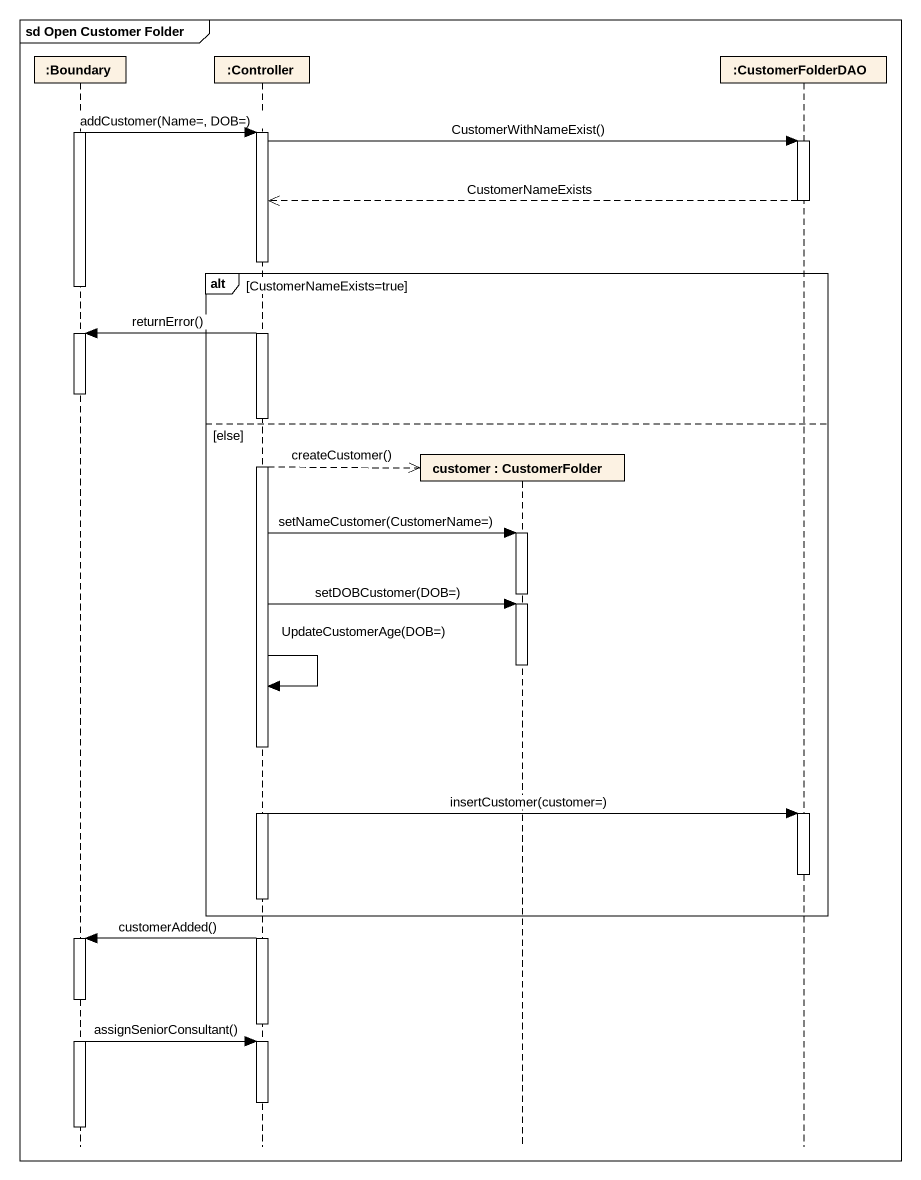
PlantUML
@startuml
mainframe sd Open Customer Folder
hide footbox
participant ":Boundary" as Boundary_
participant ":Controller" as Controller
participant "customer : CustomerFolder" as customer
participant ":CustomerFolderDAO" as CustomerFolderDAO

activate Boundary_
Boundary_ -> Controller : addCustomer(Name=, DOB=)
activate Controller
Controller -> CustomerFolderDAO : CustomerWithNameExist()
activate CustomerFolderDAO
CustomerFolderDAO -->> Controller : CustomerNameExists
deactivate CustomerFolderDAO
alt CustomerNameExists=true
  deactivate Boundary_
  Controller -> Boundary_ : returnError()
  activate Boundary_
  deactivate Boundary_
else else
  Controller -->> customer ** : createCustomer()
  Controller -> customer : setNameCustomer(CustomerName=)
  activate customer
  deactivate customer
  Controller -> customer : setDOBCustomer(DOB=)
  activate customer
  deactivate customer
  Controller -> Controller : UpdateCustomerAge(DOB=)
  Controller -> CustomerFolderDAO : insertCustomer(customer=)
  activate CustomerFolderDAO
  deactivate CustomerFolderDAO
end
Controller -> Boundary_ : customerAdded()
activate Boundary_
deactivate Controller
Boundary_ -> Controller : assignSeniorConsultant()
activate Controller
deactivate Controller
deactivate Boundary_
@enduml
